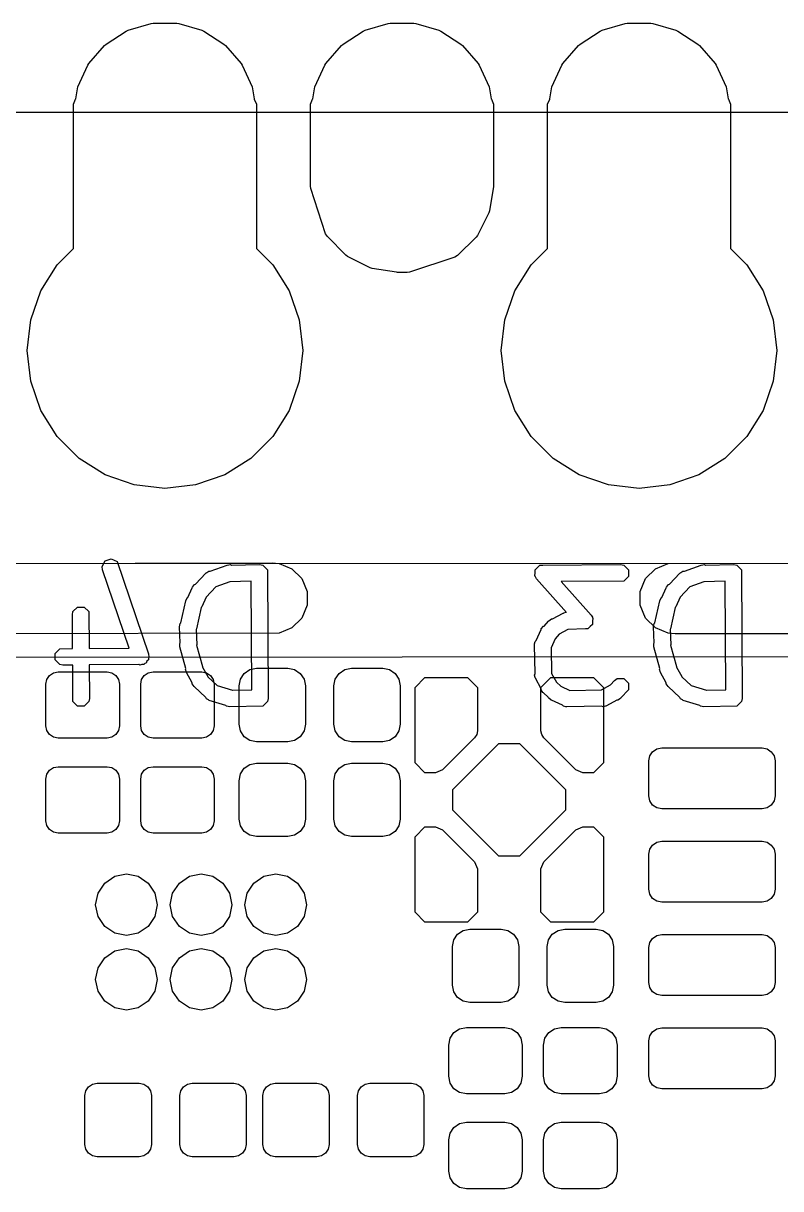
# Model space of a CAD drawing. Extents: x 138 to 258, y -115 to -93.
# Drawn here: x 145.2 to 149.26, y -101.88 to -95.64 of the extents above; entities that cross this region are included whole.
import ezdxf

# ---------------------------------------------------------------- set-up
doc = ezdxf.new("R2010")
doc.units = 0
doc.layers.add('BLACK', color=7, linetype='CONTINUOUS')

msp = doc.modelspace()

# ---------------------------------------------------------------- linework, layer by layer
at = {"layer": 'BLACK', "linetype": 'CONTINUOUS'}
for p, q in [((145.760209, -95.674109), (145.883104, -95.638023)), ((145.760209, -95.674109), (145.883104, -95.638023)), ((145.883104, -95.638023), (145.893838, -95.63648)), ((145.883104, -95.638023), (145.893838, -95.63648)), ((145.893838, -95.63648), (146.021922, -95.63648)), ((145.893838, -95.63648), (146.021922, -95.63648)), ((146.021922, -95.63648), (146.032656, -95.638023)), ((146.021922, -95.63648), (146.032656, -95.638023)), ((146.032656, -95.638023), (146.155551, -95.674109)), ((146.032656, -95.638023), (146.155551, -95.674109)), ((147.030209, -95.674109), (147.153104, -95.638023)), ((147.030209, -95.674109), (147.153104, -95.638023)), ((147.153104, -95.638023), (147.163838, -95.63648)), ((147.153104, -95.638023), (147.163838, -95.63648)), ((147.163838, -95.63648), (147.291922, -95.63648)), ((147.163838, -95.63648), (147.291922, -95.63648)), ((147.291922, -95.63648), (147.302656, -95.638023)), ((147.291922, -95.63648), (147.302656, -95.638023)), ((147.302656, -95.638023), (147.425551, -95.674109)), ((147.302656, -95.638023), (147.425551, -95.674109)), ((148.300209, -95.674109), (148.423104, -95.638023)), ((148.300209, -95.674109), (148.423104, -95.638023)), ((148.423104, -95.638023), (148.433838, -95.63648)), ((148.423104, -95.638023), (148.433838, -95.63648)), ((148.433838, -95.63648), (148.561922, -95.63648)), ((148.433838, -95.63648), (148.561922, -95.63648)), ((148.561922, -95.63648), (148.572656, -95.638023)), ((148.561922, -95.63648), (148.572656, -95.638023)), ((148.572656, -95.638023), (148.695551, -95.674109)), ((148.572656, -95.638023), (148.695551, -95.674109)), ((145.642595, -95.747861), (145.750345, -95.678614)), ((145.642595, -95.747861), (145.750345, -95.678614)), ((145.750345, -95.678614), (145.760209, -95.674109)), ((145.750345, -95.678614), (145.760209, -95.674109)), ((146.155551, -95.674109), (146.165415, -95.678614)), ((146.155551, -95.674109), (146.165415, -95.678614)), ((146.165415, -95.678614), (146.273165, -95.747861)), ((146.165415, -95.678614), (146.273165, -95.747861)), ((146.912595, -95.747861), (147.020345, -95.678614)), ((146.912595, -95.747861), (147.020345, -95.678614)), ((147.020345, -95.678614), (147.030209, -95.674109)), ((147.020345, -95.678614), (147.030209, -95.674109)), ((147.425551, -95.674109), (147.435415, -95.678614)), ((147.425551, -95.674109), (147.435415, -95.678614)), ((147.435415, -95.678614), (147.543165, -95.747861)), ((147.435415, -95.678614), (147.543165, -95.747861)), ((148.182595, -95.747861), (148.290345, -95.678614)), ((148.182595, -95.747861), (148.290345, -95.678614)), ((148.290345, -95.678614), (148.300209, -95.674109)), ((148.290345, -95.678614), (148.300209, -95.674109)), ((148.695551, -95.674109), (148.705415, -95.678614)), ((148.695551, -95.674109), (148.705415, -95.678614)), ((148.705415, -95.678614), (148.813165, -95.747861)), ((148.705415, -95.678614), (148.813165, -95.747861)), ((145.550522, -95.851762), (145.634399, -95.754963)), ((145.550522, -95.851762), (145.634399, -95.754963)), ((145.634399, -95.754963), (145.642595, -95.747861)), ((145.634399, -95.754963), (145.642595, -95.747861)), ((146.273165, -95.747861), (146.281361, -95.754963)), ((146.273165, -95.747861), (146.281361, -95.754963)), ((146.281361, -95.754963), (146.365238, -95.851762)), ((146.281361, -95.754963), (146.365238, -95.851762)), ((146.820522, -95.851762), (146.904399, -95.754963)), ((146.820522, -95.851762), (146.904399, -95.754963)), ((146.904399, -95.754963), (146.912595, -95.747861)), ((146.904399, -95.754963), (146.912595, -95.747861)), ((147.543165, -95.747861), (147.551361, -95.754963)), ((147.543165, -95.747861), (147.551361, -95.754963)), ((147.551361, -95.754963), (147.635238, -95.851762)), ((147.551361, -95.754963), (147.635238, -95.851762)), ((148.090522, -95.851762), (148.174399, -95.754963)), ((148.090522, -95.851762), (148.174399, -95.754963)), ((148.174399, -95.754963), (148.182595, -95.747861)), ((148.174399, -95.754963), (148.182595, -95.747861)), ((148.813165, -95.747861), (148.821361, -95.754963)), ((148.813165, -95.747861), (148.821361, -95.754963)), ((148.821361, -95.754963), (148.905238, -95.851762)), ((148.821361, -95.754963), (148.905238, -95.851762)), ((145.491451, -95.977393), (145.544659, -95.860885)), ((145.491451, -95.977393), (145.544659, -95.860885)), ((145.544659, -95.860885), (145.550522, -95.851762)), ((145.544659, -95.860885), (145.550522, -95.851762)), ((146.365238, -95.851762), (146.371101, -95.860885)), ((146.365238, -95.851762), (146.371101, -95.860885)), ((146.371101, -95.860885), (146.424309, -95.977393)), ((146.371101, -95.860885), (146.424309, -95.977393)), ((146.761451, -95.977393), (146.814659, -95.860885)), ((146.761451, -95.977393), (146.814659, -95.860885)), ((146.814659, -95.860885), (146.820522, -95.851762)), ((146.814659, -95.860885), (146.820522, -95.851762)), ((147.635238, -95.851762), (147.641101, -95.860885)), ((147.635238, -95.851762), (147.641101, -95.860885)), ((147.641101, -95.860885), (147.694309, -95.977393)), ((147.641101, -95.860885), (147.694309, -95.977393)), ((148.031451, -95.977393), (148.084659, -95.860885)), ((148.031451, -95.977393), (148.084659, -95.860885)), ((148.084659, -95.860885), (148.090522, -95.851762)), ((148.084659, -95.860885), (148.090522, -95.851762)), ((148.905238, -95.851762), (148.911101, -95.860885)), ((148.905238, -95.851762), (148.911101, -95.860885)), ((148.911101, -95.860885), (148.964309, -95.977393)), ((148.911101, -95.860885), (148.964309, -95.977393)), ((145.480656, -96.04163), (145.488396, -95.987798)), ((145.480656, -96.04163), (145.488396, -95.987798)), ((145.488396, -95.987798), (145.491451, -95.977393)), ((145.488396, -95.987798), (145.491451, -95.977393)), ((146.424309, -95.977393), (146.427364, -95.987798)), ((146.424309, -95.977393), (146.427364, -95.987798)), ((146.427364, -95.987798), (146.435103, -96.04163)), ((146.427364, -95.987798), (146.435103, -96.04163)), ((146.750656, -96.04163), (146.758396, -95.987798)), ((146.750656, -96.04163), (146.758396, -95.987798)), ((146.758396, -95.987798), (146.761451, -95.977393)), ((146.758396, -95.987798), (146.761451, -95.977393)), ((147.694309, -95.977393), (147.697364, -95.987798)), ((147.694309, -95.977393), (147.697364, -95.987798)), ((147.697364, -95.987798), (147.705103, -96.04163)), ((147.697364, -95.987798), (147.705103, -96.04163)), ((148.020656, -96.04163), (148.028396, -95.987798)), ((148.020656, -96.04163), (148.028396, -95.987798)), ((148.028396, -95.987798), (148.031451, -95.977393)), ((148.028396, -95.987798), (148.031451, -95.977393)), ((148.964309, -95.977393), (148.967364, -95.987798)), ((148.964309, -95.977393), (148.967364, -95.987798)), ((148.967364, -95.987798), (148.975103, -96.04163)), ((148.967364, -95.987798), (148.975103, -96.04163)), ((145.46798, -96.0692), (145.479139, -96.042259)), ((145.46798, -96.0692), (145.479139, -96.042259)), ((145.46798, -96.842632), (145.46798, -96.0692)), ((145.46798, -96.842632), (145.46798, -96.0692)), ((145.479139, -96.042259), (145.480656, -96.04163)), ((145.479139, -96.042259), (145.480656, -96.04163)), ((146.435103, -96.04163), (146.436621, -96.042259)), ((146.435103, -96.04163), (146.436621, -96.042259)), ((146.436621, -96.042259), (146.44778, -96.0692)), ((146.436621, -96.042259), (146.44778, -96.0692)), ((146.44778, -96.0692), (146.44778, -96.842632)), ((146.44778, -96.0692), (146.44778, -96.842632)), ((146.73798, -96.0692), (146.749139, -96.042259)), ((146.73798, -96.0692), (146.749139, -96.042259)), ((146.73798, -96.509046), (146.73798, -96.0692)), ((146.73798, -96.509046), (146.73798, -96.0692)), ((146.749139, -96.042259), (146.750656, -96.04163)), ((146.749139, -96.042259), (146.750656, -96.04163)), ((147.705103, -96.04163), (147.706621, -96.042259)), ((147.705103, -96.04163), (147.706621, -96.042259)), ((147.706621, -96.042259), (147.71778, -96.0692)), ((147.706621, -96.042259), (147.71778, -96.0692)), ((147.71778, -96.0692), (147.71778, -96.504998)), ((147.71778, -96.0692), (147.71778, -96.504998)), ((148.00798, -96.0692), (148.019139, -96.042259)), ((148.00798, -96.0692), (148.019139, -96.042259)), ((148.00798, -96.842632), (148.00798, -96.0692)), ((148.00798, -96.842632), (148.00798, -96.0692)), ((148.019139, -96.042259), (148.020656, -96.04163)), ((148.019139, -96.042259), (148.020656, -96.04163)), ((148.975103, -96.04163), (148.976621, -96.042259)), ((148.975103, -96.04163), (148.976621, -96.042259)), ((148.976621, -96.042259), (148.98778, -96.0692)), ((148.976621, -96.042259), (148.98778, -96.0692)), ((148.98778, -96.0692), (148.98778, -96.842632)), ((148.98778, -96.0692), (148.98778, -96.842632)), ((157.073503, -96.114773), (139.9286, -96.11487)), ((139.928696, -96.112426), (157.0736, -96.11233)), ((146.739845, -96.52082), (146.73798, -96.509046)), ((146.739845, -96.52082), (146.73798, -96.509046)), ((147.717311, -96.510958), (147.69678, -96.640589)), ((147.717311, -96.510958), (147.69678, -96.640589)), ((147.71778, -96.504998), (147.717311, -96.510958)), ((147.71778, -96.504998), (147.717311, -96.510958)), ((146.818865, -96.764017), (146.739845, -96.52082)), ((146.818865, -96.764017), (146.739845, -96.52082)), ((147.693096, -96.651926), (147.631672, -96.772475)), ((147.693096, -96.651926), (147.631672, -96.772475)), ((147.69678, -96.640589), (147.693096, -96.651926)), ((147.69678, -96.640589), (147.693096, -96.651926)), ((146.828159, -96.779184), (146.818865, -96.764017)), ((146.828159, -96.779184), (146.818865, -96.764017)), ((146.926761, -96.877786), (146.828159, -96.779184)), ((146.926761, -96.877786), (146.828159, -96.779184)), ((147.624666, -96.782119), (147.526064, -96.880721)), ((147.624666, -96.782119), (147.526064, -96.880721)), ((147.631672, -96.772475), (147.624666, -96.782119)), ((147.631672, -96.772475), (147.624666, -96.782119)), ((145.38081, -96.929802), (145.46798, -96.842632)), ((145.38081, -96.929802), (145.46798, -96.842632)), ((146.44778, -96.842632), (146.53495, -96.929802)), ((146.44778, -96.842632), (146.53495, -96.929802)), ((146.936405, -96.884792), (146.926761, -96.877786)), ((146.936405, -96.884792), (146.926761, -96.877786)), ((147.056954, -96.946216), (146.936405, -96.884792)), ((147.056954, -96.946216), (146.936405, -96.884792)), ((147.510897, -96.890015), (147.2677, -96.969035)), ((147.510897, -96.890015), (147.2677, -96.969035)), ((147.526064, -96.880721), (147.510897, -96.890015)), ((147.526064, -96.880721), (147.510897, -96.890015)), ((147.92081, -96.929802), (148.00798, -96.842632)), ((147.92081, -96.929802), (148.00798, -96.842632)), ((148.98778, -96.842632), (149.07495, -96.929802)), ((148.98778, -96.842632), (149.07495, -96.929802)), ((145.292875, -97.06975), (145.38081, -96.929802)), ((145.292875, -97.06975), (145.38081, -96.929802)), ((146.53495, -96.929802), (146.622885, -97.06975)), ((146.53495, -96.929802), (146.622885, -97.06975)), ((147.068291, -96.9499), (147.056954, -96.946216)), ((147.068291, -96.9499), (147.056954, -96.946216)), ((147.197922, -96.970431), (147.068291, -96.9499)), ((147.197922, -96.970431), (147.068291, -96.9499)), ((147.832875, -97.06975), (147.92081, -96.929802)), ((147.832875, -97.06975), (147.92081, -96.929802)), ((149.07495, -96.929802), (149.162885, -97.06975)), ((149.07495, -96.929802), (149.162885, -97.06975)), ((147.203882, -96.9709), (147.197922, -96.970431)), ((147.203882, -96.9709), (147.197922, -96.970431)), ((147.255926, -96.9709), (147.203882, -96.9709)), ((147.255926, -96.9709), (147.203882, -96.9709)), ((147.2677, -96.969035), (147.255926, -96.9709)), ((147.2677, -96.969035), (147.255926, -96.9709)), ((145.238286, -97.225757), (145.292875, -97.06975)), ((145.238286, -97.225757), (145.292875, -97.06975)), ((146.622885, -97.06975), (146.677474, -97.225757)), ((146.622885, -97.06975), (146.677474, -97.225757)), ((147.778286, -97.225757), (147.832875, -97.06975)), ((147.778286, -97.225757), (147.832875, -97.06975)), ((149.162885, -97.06975), (149.217474, -97.225757)), ((149.162885, -97.06975), (149.217474, -97.225757)), ((145.21978, -97.39), (145.238286, -97.225757)), ((145.21978, -97.39), (145.238286, -97.225757)), ((146.677474, -97.225757), (146.69598, -97.39)), ((146.677474, -97.225757), (146.69598, -97.39)), ((147.75978, -97.39), (147.778286, -97.225757)), ((147.75978, -97.39), (147.778286, -97.225757)), ((149.217474, -97.225757), (149.23598, -97.39)), ((149.217474, -97.225757), (149.23598, -97.39)), ((145.238286, -97.554243), (145.21978, -97.39)), ((145.238286, -97.554243), (145.21978, -97.39)), ((146.69598, -97.39), (146.677474, -97.554243)), ((146.69598, -97.39), (146.677474, -97.554243)), ((147.778286, -97.554243), (147.75978, -97.39)), ((147.778286, -97.554243), (147.75978, -97.39)), ((149.23598, -97.39), (149.217474, -97.554243)), ((149.23598, -97.39), (149.217474, -97.554243)), ((145.292875, -97.71025), (145.238286, -97.554243)), ((145.292875, -97.71025), (145.238286, -97.554243)), ((146.677474, -97.554243), (146.622885, -97.71025)), ((146.677474, -97.554243), (146.622885, -97.71025)), ((147.832875, -97.71025), (147.778286, -97.554243)), ((147.832875, -97.71025), (147.778286, -97.554243)), ((149.217474, -97.554243), (149.162885, -97.71025)), ((149.217474, -97.554243), (149.162885, -97.71025)), ((145.38081, -97.850198), (145.292875, -97.71025)), ((145.38081, -97.850198), (145.292875, -97.71025)), ((146.622885, -97.71025), (146.53495, -97.850198)), ((146.622885, -97.71025), (146.53495, -97.850198)), ((147.92081, -97.850198), (147.832875, -97.71025)), ((147.92081, -97.850198), (147.832875, -97.71025)), ((149.162885, -97.71025), (149.07495, -97.850198)), ((149.162885, -97.71025), (149.07495, -97.850198)), ((145.497682, -97.96707), (145.38081, -97.850198)), ((145.497682, -97.96707), (145.38081, -97.850198)), ((146.53495, -97.850198), (146.418078, -97.96707)), ((146.53495, -97.850198), (146.418078, -97.96707)), ((148.037682, -97.96707), (147.92081, -97.850198)), ((148.037682, -97.96707), (147.92081, -97.850198)), ((149.07495, -97.850198), (148.958078, -97.96707)), ((149.07495, -97.850198), (148.958078, -97.96707)), ((145.63763, -98.055005), (145.497682, -97.96707)), ((145.63763, -98.055005), (145.497682, -97.96707)), ((146.418078, -97.96707), (146.27813, -98.055005)), ((146.418078, -97.96707), (146.27813, -98.055005)), ((148.17763, -98.055005), (148.037682, -97.96707)), ((148.17763, -98.055005), (148.037682, -97.96707)), ((148.958078, -97.96707), (148.81813, -98.055005)), ((148.958078, -97.96707), (148.81813, -98.055005)), ((145.793637, -98.109594), (145.63763, -98.055005)), ((145.793637, -98.109594), (145.63763, -98.055005)), ((146.27813, -98.055005), (146.122123, -98.109594)), ((146.27813, -98.055005), (146.122123, -98.109594)), ((148.333637, -98.109594), (148.17763, -98.055005)), ((148.333637, -98.109594), (148.17763, -98.055005)), ((148.81813, -98.055005), (148.662123, -98.109594)), ((148.81813, -98.055005), (148.662123, -98.109594)), ((145.95788, -98.1281), (145.793637, -98.109594)), ((145.95788, -98.1281), (145.793637, -98.109594)), ((146.122123, -98.109594), (145.95788, -98.1281)), ((146.122123, -98.109594), (145.95788, -98.1281)), ((148.49788, -98.1281), (148.333637, -98.109594)), ((148.49788, -98.1281), (148.333637, -98.109594)), ((148.662123, -98.109594), (148.49788, -98.1281)), ((148.662123, -98.109594), (148.49788, -98.1281)), ((145.636944, -98.51555), (145.670141, -98.504485)), ((145.670141, -98.504485), (145.70144, -98.520134)), ((141.403047, -98.531481), (151.9936, -98.5266)), ((144.844435, -98.53026), (146.5326, -98.5266)), ((145.621295, -98.546849), (145.636944, -98.51555)), ((145.623526, -98.564548), (145.621295, -98.546849)), ((145.766395, -98.983824), (145.623526, -98.564548)), ((145.70144, -98.520134), (145.869931, -99.014603)), ((146.181849, -98.578653), (146.192237, -98.571712)), ((146.192237, -98.571712), (146.2008, -98.571712)), ((146.2008, -98.571712), (146.291071, -98.538647)), ((146.291071, -98.538647), (146.308769, -98.536416)), ((146.308769, -98.536416), (146.31446, -98.539261)), ((146.31446, -98.539261), (146.465185, -98.536301)), ((146.465185, -98.536301), (146.482681, -98.539781)), ((146.482681, -98.539781), (146.507425, -98.564525)), ((146.507425, -98.564525), (146.510905, -99.252581)), ((146.5326, -98.5266), (146.569765, -98.53026)), ((146.569765, -98.53026), (146.638436, -98.558705)), ((146.638436, -98.558705), (146.690995, -98.611264)), ((147.94114, -98.564525), (147.942289, -98.563375)), ((147.94114, -98.58062), (147.94114, -98.564525)), ((147.942289, -98.563375), (147.942398, -98.561753)), ((147.942398, -98.561753), (147.954509, -98.551155)), ((147.954509, -98.551155), (147.965884, -98.539781)), ((147.965884, -98.539781), (147.967524, -98.539767)), ((147.967524, -98.539767), (147.968732, -98.538711)), ((147.968732, -98.538711), (147.982745, -98.539645)), ((147.982745, -98.539645), (148.398488, -98.536301)), ((148.398488, -98.536301), (148.415984, -98.539781)), ((148.415984, -98.539781), (148.440728, -98.564525)), ((148.440728, -98.564525), (148.440728, -98.599517)), ((148.533205, -98.611264), (148.585764, -98.558705)), ((148.585764, -98.558705), (148.654435, -98.53026)), ((148.654435, -98.53026), (151.6126, -98.5266)), ((148.721849, -98.578653), (148.732237, -98.571712)), ((148.732237, -98.571712), (148.7408, -98.571712)), ((148.7408, -98.571712), (148.831071, -98.538647)), ((148.831071, -98.538647), (148.848769, -98.536416)), ((148.848769, -98.536416), (148.85446, -98.539261)), ((148.85446, -98.539261), (149.005185, -98.536301)), ((149.005185, -98.536301), (149.022681, -98.539781)), ((149.022681, -98.539781), (149.047425, -98.564525)), ((149.047425, -98.564525), (149.050905, -99.252581)), ((146.121285, -98.641485), (146.177405, -98.581623)), ((146.177405, -98.581623), (146.179308, -98.580351)), ((146.179308, -98.580351), (146.179778, -98.579412)), ((146.179778, -98.579412), (146.181849, -98.578653)), ((146.30516, -98.627667), (146.229557, -98.65536)), ((146.305528, -98.627741), (146.30516, -98.627667)), ((146.419684, -98.625498), (146.305528, -98.627741)), ((146.422629, -99.207696), (146.419684, -98.625498)), ((146.690995, -98.611264), (146.71944, -98.679935)), ((147.94007, -98.596669), (147.94114, -98.58062)), ((147.94114, -98.598527), (147.94007, -98.596669)), ((147.94114, -98.599517), (147.94114, -98.598527)), ((147.942483, -98.60086), (147.94114, -98.599517)), ((147.948972, -98.612128), (147.942483, -98.60086)), ((148.11, -98.792579), (147.948972, -98.612128)), ((148.415984, -98.624261), (148.080321, -98.626961)), ((148.080321, -98.626961), (148.241308, -98.807365)), ((148.440728, -98.599517), (148.415984, -98.624261)), ((148.50476, -98.679935), (148.533205, -98.611264)), ((148.661285, -98.641485), (148.717405, -98.581623)), ((148.717405, -98.581623), (148.719308, -98.580351)), ((148.719308, -98.580351), (148.719778, -98.579412)), ((148.719778, -98.579412), (148.721849, -98.578653)), ((148.84516, -98.627667), (148.769557, -98.65536)), ((148.845528, -98.627741), (148.84516, -98.627667)), ((148.959684, -98.625498), (148.845528, -98.627741)), ((148.962629, -99.207696), (148.959684, -98.625498)), ((146.079904, -98.71284), (146.103631, -98.660348)), ((146.103631, -98.660318), (146.103657, -98.660289)), ((146.103631, -98.660348), (146.103631, -98.660318)), ((146.103657, -98.660289), (146.104978, -98.657368)), ((146.104978, -98.657368), (146.115915, -98.643276)), ((146.115915, -98.643276), (146.121285, -98.641485)), ((146.229557, -98.65536), (146.178447, -98.70988)), ((146.71944, -98.679935), (146.71944, -98.754265)), ((148.50476, -98.754265), (148.50476, -98.679935)), ((148.619904, -98.71284), (148.643631, -98.660348)), ((148.643631, -98.660318), (148.643657, -98.660289)), ((148.643631, -98.660348), (148.643631, -98.660318)), ((148.643657, -98.660289), (148.644978, -98.657368)), ((148.644978, -98.657368), (148.655915, -98.643276)), ((148.655915, -98.643276), (148.661285, -98.641485)), ((148.769557, -98.65536), (148.718447, -98.70988)), ((146.042965, -98.84871), (146.069585, -98.730589)), ((146.069585, -98.730589), (146.077205, -98.71446)), ((146.077205, -98.71446), (146.079904, -98.71284)), ((146.154833, -98.762124), (146.152303, -98.765383)), ((146.178447, -98.70988), (146.154833, -98.762124)), ((146.71944, -98.754265), (146.690995, -98.822936)), ((148.533205, -98.822936), (148.50476, -98.754265)), ((148.582965, -98.84871), (148.609585, -98.730589)), ((148.609585, -98.730589), (148.617205, -98.71446)), ((148.617205, -98.71446), (148.619904, -98.71284)), ((148.694833, -98.762124), (148.692303, -98.765383)), ((148.718447, -98.70988), (148.694833, -98.762124)), ((145.461523, -98.805541), (145.465003, -98.788045)), ((145.462876, -98.986266), (145.461523, -98.805541)), ((145.465003, -98.788045), (145.489747, -98.763301)), ((145.489747, -98.763301), (145.524739, -98.763301)), ((145.524739, -98.763301), (145.549483, -98.788045)), ((145.549483, -98.788045), (145.550962, -98.985557)), ((146.152303, -98.765383), (146.126363, -98.880493)), ((146.690995, -98.822936), (146.638436, -98.875495)), ((148.03504, -98.827164), (148.090658, -98.796579)), ((148.090658, -98.796579), (148.092866, -98.795974)), ((148.092866, -98.795974), (148.093609, -98.795232)), ((148.093609, -98.795232), (148.095824, -98.795163)), ((148.095824, -98.795163), (148.107863, -98.791867)), ((148.107863, -98.791867), (148.11, -98.792579)), ((148.241308, -98.807365), (148.247797, -98.818633)), ((148.247797, -98.818633), (148.24914, -98.819976)), ((148.24914, -98.819976), (148.24914, -98.820964)), ((148.24914, -98.820964), (148.25021, -98.822823)), ((148.25021, -98.822823), (148.24914, -98.838871)), ((148.585764, -98.875495), (148.533205, -98.822936)), ((148.692303, -98.765383), (148.666363, -98.880493)), ((146.036288, -98.869404), (146.039768, -98.851908)), ((146.038914, -98.95492), (146.036288, -98.869404)), ((146.039768, -98.851908), (146.042965, -98.84871)), ((146.126363, -98.880493), (146.125201, -98.882951)), ((146.125201, -98.882951), (146.127728, -98.965198)), ((146.638436, -98.875495), (146.569765, -98.90394)), ((147.946757, -98.942084), (147.973071, -98.883865)), ((147.973071, -98.883865), (147.973072, -98.883838)), ((147.973072, -98.883838), (147.973097, -98.883809)), ((147.973097, -98.883809), (147.974418, -98.880888)), ((147.974418, -98.880888), (147.985355, -98.866796)), ((147.985355, -98.866796), (147.989581, -98.865387)), ((147.989581, -98.865387), (148.01265, -98.839605)), ((148.01265, -98.839605), (148.012703, -98.839448)), ((148.012703, -98.839448), (148.012877, -98.839352)), ((148.012877, -98.839352), (148.014915, -98.837075)), ((148.014915, -98.837075), (148.029747, -98.827164)), ((148.029747, -98.827164), (148.03504, -98.827164)), ((148.117325, -98.883), (148.069378, -98.909368)), ((148.211459, -98.880109), (148.117325, -98.883)), ((148.221548, -98.880782), (148.211459, -98.880109)), ((148.222711, -98.879763), (148.221548, -98.880782)), ((148.224396, -98.879712), (148.222711, -98.879763)), ((148.235775, -98.868332), (148.224396, -98.879712)), ((148.247882, -98.857739), (148.235775, -98.868332)), ((148.24799, -98.856117), (148.247882, -98.857739)), ((148.24914, -98.854968), (148.24799, -98.856117)), ((148.24914, -98.838871), (148.24914, -98.854968)), ((148.576288, -98.869404), (148.579768, -98.851908)), ((148.578914, -98.95492), (148.576288, -98.869404)), ((148.579768, -98.851908), (148.582965, -98.84871)), ((148.654435, -98.90394), (148.585764, -98.875495)), ((148.666363, -98.880493), (148.665201, -98.882951)), ((148.665201, -98.882951), (148.667728, -98.965198)), ((146.569765, -98.90394), (144.8816, -98.9076)), ((147.93872, -98.959864), (147.94114, -98.947702)), ((147.94114, -98.947702), (147.946757, -98.942084)), ((148.047899, -98.933372), (148.026278, -98.981207)), ((148.069378, -98.909368), (148.047899, -98.933372)), ((148.6916, -98.9076), (148.654435, -98.90394)), ((151.649765, -98.90394), (148.6916, -98.9076)), ((145.369208, -99.011565), (145.393952, -98.986821)), ((145.369208, -99.046557), (145.369208, -99.011565)), ((145.393952, -98.986821), (145.462876, -98.986266)), ((145.550962, -98.985557), (145.766395, -98.983824)), ((146.036786, -98.958469), (146.038914, -98.95492)), ((146.037653, -98.976287), (146.036786, -98.958469)), ((146.069583, -99.09242), (146.037653, -98.976287)), ((146.127728, -98.965198), (146.127097, -98.968366)), ((146.127097, -98.968366), (146.158295, -99.081835)), ((147.93766, -98.965198), (147.938106, -98.962952)), ((147.940688, -99.119356), (147.93766, -98.965198)), ((147.937775, -98.961957), (147.93872, -98.959864)), ((147.938106, -98.962952), (147.937775, -98.961957)), ((148.026278, -98.981207), (148.02898, -99.118765)), ((148.576786, -98.958469), (148.578914, -98.95492)), ((148.577653, -98.976287), (148.576786, -98.958469)), ((148.609583, -99.09242), (148.577653, -98.976287)), ((148.667728, -98.965198), (148.667097, -98.968366)), ((148.667097, -98.968366), (148.698295, -99.081835)), ((151.739697, -99.029858), (141.701837, -99.034485)), ((145.393952, -99.071301), (145.369208, -99.046557)), ((145.411448, -99.074781), (145.393952, -99.071301)), ((145.463536, -99.074361), (145.411448, -99.074781)), ((145.465003, -99.270077), (145.463536, -99.074361)), ((145.81702, -99.071518), (145.551622, -99.073653)), ((145.551622, -99.073653), (145.552963, -99.252581)), ((145.823316, -99.074666), (145.81702, -99.071518)), ((145.833148, -99.071388), (145.823316, -99.074666)), ((145.844053, -99.071301), (145.833148, -99.071388)), ((145.849373, -99.06598), (145.844053, -99.071301)), ((145.856513, -99.063601), (145.849373, -99.06598)), ((145.861272, -99.054081), (145.856513, -99.063601)), ((145.868797, -99.046557), (145.861272, -99.054081)), ((145.872162, -99.032302), (145.868797, -99.039032)), ((145.868797, -99.039032), (145.868797, -99.046557)), ((145.869931, -99.014603), (145.872162, -99.032302)), ((145.324777, -99.151568), (145.339093, -99.130143)), ((145.339093, -99.130143), (145.360518, -99.115827)), ((145.360518, -99.115827), (145.38579, -99.1108)), ((145.38579, -99.1108), (145.64741, -99.1108)), ((145.64741, -99.1108), (145.672682, -99.115827)), ((145.672682, -99.115827), (145.694107, -99.130143)), ((145.694107, -99.130143), (145.708423, -99.151568)), ((145.832777, -99.151568), (145.847093, -99.130143)), ((145.847093, -99.130143), (145.868518, -99.115827)), ((145.868518, -99.115827), (145.89379, -99.1108)), ((145.89379, -99.1108), (146.15541, -99.1108)), ((146.068335, -99.096165), (146.069583, -99.09242)), ((146.073047, -99.11337), (146.068335, -99.096165)), ((146.103631, -99.168987), (146.073047, -99.11337)), ((146.15541, -99.1108), (146.180682, -99.115827)), ((146.158295, -99.081835), (146.15844, -99.084835)), ((146.15844, -99.084835), (146.186764, -99.136341)), ((146.180682, -99.115827), (146.202107, -99.130143)), ((146.186764, -99.136341), (146.186815, -99.136528)), ((146.186815, -99.136528), (146.238026, -99.184536)), ((146.202107, -99.130143), (146.216423, -99.151568)), ((146.361954, -99.149765), (146.382326, -99.119276)), ((146.382326, -99.119276), (146.412815, -99.098904)), ((146.412815, -99.098904), (146.44878, -99.09175)), ((146.44878, -99.09175), (146.61642, -99.09175)), ((146.61642, -99.09175), (146.652385, -99.098904)), ((146.652385, -99.098904), (146.682874, -99.119276)), ((146.682874, -99.119276), (146.703246, -99.149765)), ((146.869954, -99.149765), (146.890326, -99.119276)), ((146.890326, -99.119276), (146.920815, -99.098904)), ((146.920815, -99.098904), (146.95678, -99.09175)), ((146.95678, -99.09175), (147.12442, -99.09175)), ((147.12442, -99.09175), (147.160385, -99.098904)), ((147.160385, -99.098904), (147.190874, -99.119276)), ((147.190874, -99.119276), (147.211246, -99.149765)), ((147.937775, -99.128096), (147.940688, -99.119356)), ((147.941098, -99.14023), (147.937775, -99.128096)), ((148.02898, -99.118765), (148.055273, -99.166579)), ((148.608335, -99.096165), (148.609583, -99.09242)), ((148.613047, -99.11337), (148.608335, -99.096165)), ((148.643631, -99.168987), (148.613047, -99.11337)), ((148.698295, -99.081835), (148.69844, -99.084835)), ((148.69844, -99.084835), (148.726764, -99.136341)), ((148.726764, -99.136341), (148.726815, -99.136528)), ((148.726815, -99.136528), (148.778026, -99.184536)), ((145.31975, -99.17684), (145.324777, -99.151568)), ((145.31975, -99.40036), (145.31975, -99.17684)), ((145.708423, -99.151568), (145.71345, -99.17684)), ((145.71345, -99.17684), (145.71345, -99.40036)), ((145.82775, -99.17684), (145.832777, -99.151568)), ((145.82775, -99.40036), (145.82775, -99.17684)), ((146.103631, -99.174284), (146.103631, -99.168987)), ((146.113542, -99.189116), (146.103631, -99.174284)), ((146.176032, -99.247698), (146.113542, -99.189116)), ((146.216423, -99.151568), (146.22145, -99.17684)), ((146.22145, -99.17684), (146.22145, -99.40036)), ((146.238026, -99.184536), (146.319986, -99.209207)), ((146.3548, -99.18573), (146.361954, -99.149765)), ((146.3548, -99.39147), (146.3548, -99.18573)), ((146.703246, -99.149765), (146.7104, -99.18573)), ((146.7104, -99.18573), (146.7104, -99.39147)), ((146.8628, -99.18573), (146.869954, -99.149765)), ((146.8628, -99.39147), (146.8628, -99.18573)), ((147.211246, -99.149765), (147.2184, -99.18573)), ((147.2184, -99.18573), (147.2184, -99.39147)), ((147.2976, -99.194529), (147.350529, -99.1416)), ((147.2976, -99.598671), (147.2976, -99.194529)), ((147.350529, -99.1416), (147.579671, -99.1416)), ((147.579671, -99.1416), (147.6326, -99.194529)), ((147.6326, -99.194529), (147.6326, -99.426383)), ((147.94114, -99.142351), (147.941098, -99.14023)), ((147.941882, -99.143093), (147.94114, -99.142351)), ((147.942487, -99.145301), (147.941882, -99.143093)), ((147.973071, -99.200918), (147.942487, -99.145301)), ((147.9726, -99.194529), (148.025529, -99.1416)), ((147.9726, -99.426383), (147.9726, -99.194529)), ((148.025529, -99.1416), (148.254671, -99.1416)), ((148.055273, -99.166579), (148.079282, -99.188062)), ((148.079282, -99.188062), (148.12733, -99.209779)), ((148.254671, -99.1416), (148.3076, -99.194529)), ((148.296638, -99.206961), (148.344418, -99.180687)), ((148.3076, -99.194529), (148.3076, -99.598671)), ((148.344418, -99.180687), (148.366159, -99.15639)), ((148.366159, -99.15639), (148.380991, -99.146479)), ((148.380991, -99.146479), (148.415984, -99.146478)), ((148.415984, -99.146478), (148.440727, -99.171221)), ((148.440727, -99.171221), (148.440728, -99.206214)), ((148.643631, -99.174284), (148.643631, -99.168987)), ((148.653542, -99.189116), (148.643631, -99.174284)), ((148.716032, -99.247698), (148.653542, -99.189116)), ((148.778026, -99.184536), (148.859986, -99.209207)), ((145.552963, -99.252581), (145.549483, -99.270077)), ((146.179778, -99.25519), (146.176032, -99.247698)), ((146.190608, -99.261363), (146.179778, -99.25519)), ((146.192237, -99.26289), (146.190608, -99.261363)), ((146.319986, -99.209207), (146.320844, -99.209696)), ((146.320844, -99.209696), (146.422629, -99.207696)), ((146.510905, -99.252581), (146.507425, -99.270077)), ((147.973071, -99.206215), (147.973071, -99.200918)), ((147.982982, -99.221047), (147.973071, -99.206215)), ((147.985261, -99.223086), (147.982982, -99.221047)), ((147.985355, -99.223257), (147.985261, -99.223086)), ((147.985509, -99.223308), (147.985355, -99.223257)), ((148.011295, -99.24638), (147.985509, -99.223308)), ((148.012704, -99.250606), (148.011295, -99.24638)), ((148.026796, -99.261543), (148.012704, -99.250606)), ((148.029717, -99.262863), (148.026796, -99.261543)), ((148.12733, -99.209779), (148.296638, -99.206961)), ((148.398886, -99.252978), (148.384054, -99.262889)), ((148.400923, -99.2507), (148.398886, -99.252978)), ((148.401096, -99.250606), (148.400923, -99.2507)), ((148.401148, -99.250449), (148.401096, -99.250606)), ((148.440728, -99.206214), (148.401148, -99.250449)), ((148.719778, -99.25519), (148.716032, -99.247698)), ((148.730608, -99.261363), (148.719778, -99.25519)), ((148.732237, -99.26289), (148.730608, -99.261363)), ((148.859986, -99.209207), (148.860844, -99.209696)), ((148.860844, -99.209696), (148.962629, -99.207696)), ((149.050905, -99.252581), (149.047425, -99.270077)), ((145.489747, -99.294821), (145.465003, -99.270077)), ((145.524739, -99.294821), (145.489747, -99.294821)), ((145.549483, -99.270077), (145.524739, -99.294821)), ((146.193287, -99.26289), (146.192237, -99.26289)), ((146.195276, -99.264024), (146.193287, -99.26289)), ((146.283916, -99.290705), (146.195276, -99.264024)), ((146.288032, -99.294821), (146.283916, -99.290705)), ((146.305528, -99.298301), (146.288032, -99.294821)), ((146.482681, -99.294821), (146.305528, -99.298301)), ((146.507425, -99.270077), (146.482681, -99.294821)), ((148.029747, -99.26289), (148.029717, -99.262863)), ((148.029776, -99.26289), (148.029747, -99.26289)), ((148.087991, -99.289203), (148.029776, -99.26289)), ((148.093609, -99.294821), (148.087991, -99.289203)), ((148.105771, -99.29724), (148.093609, -99.294821)), ((148.107864, -99.298186), (148.105771, -99.29724)), ((148.108859, -99.297854), (148.107864, -99.298186)), ((148.111105, -99.298301), (148.108859, -99.297854)), ((148.296998, -99.295207), (148.111105, -99.298301)), ((148.305935, -99.298186), (148.296998, -99.295207)), ((148.318094, -99.294855), (148.305935, -99.298186)), ((148.32019, -99.294821), (148.318094, -99.294855)), ((148.320932, -99.294078), (148.32019, -99.294821)), ((148.32314, -99.293474), (148.320932, -99.294078)), ((148.378758, -99.262889), (148.32314, -99.293474)), ((148.384054, -99.262889), (148.378758, -99.262889)), ((148.733287, -99.26289), (148.732237, -99.26289)), ((148.735276, -99.264024), (148.733287, -99.26289)), ((148.823916, -99.290705), (148.735276, -99.264024)), ((148.828032, -99.294821), (148.823916, -99.290705)), ((148.845528, -99.298301), (148.828032, -99.294821)), ((149.022681, -99.294821), (148.845528, -99.298301)), ((149.047425, -99.270077), (149.022681, -99.294821)), ((145.324777, -99.425632), (145.31975, -99.40036)), ((145.339093, -99.447057), (145.324777, -99.425632)), ((145.360518, -99.461373), (145.339093, -99.447057)), ((145.694107, -99.447057), (145.672682, -99.461373)), ((145.708423, -99.425632), (145.694107, -99.447057)), ((145.71345, -99.40036), (145.708423, -99.425632)), ((145.832777, -99.425632), (145.82775, -99.40036)), ((145.847093, -99.447057), (145.832777, -99.425632)), ((145.868518, -99.461373), (145.847093, -99.447057)), ((146.202107, -99.447057), (146.180682, -99.461373)), ((146.216423, -99.425632), (146.202107, -99.447057)), ((146.22145, -99.40036), (146.216423, -99.425632)), ((146.361954, -99.427435), (146.3548, -99.39147)), ((146.382326, -99.457924), (146.361954, -99.427435)), ((146.703246, -99.427435), (146.682874, -99.457924)), ((146.7104, -99.39147), (146.703246, -99.427435)), ((146.869954, -99.427435), (146.8628, -99.39147)), ((146.890326, -99.457924), (146.869954, -99.427435)), ((147.211246, -99.427435), (147.190874, -99.457924)), ((147.2184, -99.39147), (147.211246, -99.427435)), ((147.628504, -99.446975), (147.616841, -99.464431)), ((147.6326, -99.426383), (147.628504, -99.446975)), ((147.976696, -99.446975), (147.9726, -99.426383)), ((147.988359, -99.464431), (147.976696, -99.446975)), ((145.38579, -99.4664), (145.360518, -99.461373)), ((145.64741, -99.4664), (145.38579, -99.4664)), ((145.672682, -99.461373), (145.64741, -99.4664)), ((145.89379, -99.4664), (145.868518, -99.461373)), ((146.15541, -99.4664), (145.89379, -99.4664)), ((146.180682, -99.461373), (146.15541, -99.4664)), ((146.412815, -99.478296), (146.382326, -99.457924)), ((146.44878, -99.48545), (146.412815, -99.478296)), ((146.61642, -99.48545), (146.44878, -99.48545)), ((146.652385, -99.478296), (146.61642, -99.48545)), ((146.682874, -99.457924), (146.652385, -99.478296)), ((146.920815, -99.478296), (146.890326, -99.457924)), ((146.95678, -99.48545), (146.920815, -99.478296)), ((147.12442, -99.48545), (146.95678, -99.48545)), ((147.160385, -99.478296), (147.12442, -99.48545)), ((147.190874, -99.457924), (147.160385, -99.478296)), ((147.616841, -99.464431), (147.445076, -99.636196)), ((147.500635, -99.741495), (147.747495, -99.494635)), ((147.747495, -99.494635), (147.857705, -99.494635)), ((147.857705, -99.494635), (148.104565, -99.741495)), ((148.160124, -99.636196), (147.988359, -99.464431)), ((148.5505, -99.58785), (148.555779, -99.561311)), ((148.555779, -99.561311), (148.570812, -99.538812)), ((148.570812, -99.538812), (148.593311, -99.523779)), ((148.593311, -99.523779), (148.61985, -99.5185)), ((148.61985, -99.5185), (149.15735, -99.5185)), ((149.15735, -99.5185), (149.183889, -99.523779)), ((149.183889, -99.523779), (149.206388, -99.538812)), ((149.206388, -99.538812), (149.221421, -99.561311)), ((149.221421, -99.561311), (149.2267, -99.58785)), ((145.339093, -99.638143), (145.360518, -99.623827)), ((145.360518, -99.623827), (145.38579, -99.6188)), ((145.38579, -99.6188), (145.64741, -99.6188)), ((145.64741, -99.6188), (145.672682, -99.623827)), ((145.672682, -99.623827), (145.694107, -99.638143)), ((145.847093, -99.638143), (145.868518, -99.623827)), ((145.868518, -99.623827), (145.89379, -99.6188)), ((145.89379, -99.6188), (146.15541, -99.6188)), ((146.15541, -99.6188), (146.180682, -99.623827)), ((146.180682, -99.623827), (146.202107, -99.638143)), ((146.361954, -99.657765), (146.382326, -99.627276)), ((146.382326, -99.627276), (146.412815, -99.606904)), ((146.412815, -99.606904), (146.44878, -99.59975)), ((146.44878, -99.59975), (146.61642, -99.59975)), ((146.61642, -99.59975), (146.652385, -99.606904)), ((146.652385, -99.606904), (146.682874, -99.627276)), ((146.682874, -99.627276), (146.703246, -99.657765)), ((146.869954, -99.657765), (146.890326, -99.627276)), ((146.890326, -99.627276), (146.920815, -99.606904)), ((146.920815, -99.606904), (146.95678, -99.59975)), ((146.95678, -99.59975), (147.12442, -99.59975)), ((147.12442, -99.59975), (147.160385, -99.606904)), ((147.160385, -99.606904), (147.190874, -99.627276)), ((147.190874, -99.627276), (147.211246, -99.657765)), ((147.350529, -99.6516), (147.2976, -99.598671)), ((147.445076, -99.636196), (147.407886, -99.6516)), ((148.197314, -99.6516), (148.160124, -99.636196)), ((148.3076, -99.598671), (148.254671, -99.6516)), ((148.5505, -99.77535), (148.5505, -99.58785)), ((149.2267, -99.58785), (149.2267, -99.77535)), ((145.31975, -99.68484), (145.324777, -99.659568)), ((145.31975, -99.90836), (145.31975, -99.68484)), ((145.324777, -99.659568), (145.339093, -99.638143)), ((145.694107, -99.638143), (145.708423, -99.659568)), ((145.708423, -99.659568), (145.71345, -99.68484)), ((145.71345, -99.68484), (145.71345, -99.90836)), ((145.82775, -99.68484), (145.832777, -99.659568)), ((145.82775, -99.90836), (145.82775, -99.68484)), ((145.832777, -99.659568), (145.847093, -99.638143)), ((146.202107, -99.638143), (146.216423, -99.659568)), ((146.216423, -99.659568), (146.22145, -99.68484)), ((146.22145, -99.68484), (146.22145, -99.90836)), ((146.3548, -99.69373), (146.361954, -99.657765)), ((146.3548, -99.89947), (146.3548, -99.69373)), ((146.703246, -99.657765), (146.7104, -99.69373)), ((146.7104, -99.69373), (146.7104, -99.89947)), ((146.8628, -99.69373), (146.869954, -99.657765)), ((146.8628, -99.89947), (146.8628, -99.69373)), ((147.211246, -99.657765), (147.2184, -99.69373)), ((147.2184, -99.69373), (147.2184, -99.89947)), ((147.407886, -99.6516), (147.350529, -99.6516)), ((148.254671, -99.6516), (148.197314, -99.6516)), ((147.500635, -99.851705), (147.500635, -99.741495)), ((148.104565, -99.741495), (148.104565, -99.851705)), ((148.555779, -99.801889), (148.5505, -99.77535)), ((148.570812, -99.824388), (148.555779, -99.801889)), ((149.221421, -99.801889), (149.206388, -99.824388)), ((149.2267, -99.77535), (149.221421, -99.801889)), ((147.747495, -100.098565), (147.500635, -99.851705)), ((148.104565, -99.851705), (147.857705, -100.098565)), ((148.593311, -99.839421), (148.570812, -99.824388)), ((148.61985, -99.8447), (148.593311, -99.839421)), ((149.15735, -99.8447), (148.61985, -99.8447)), ((149.183889, -99.839421), (149.15735, -99.8447)), ((149.206388, -99.824388), (149.183889, -99.839421)), ((145.324777, -99.933632), (145.31975, -99.90836)), ((145.339093, -99.955057), (145.324777, -99.933632)), ((145.708423, -99.933632), (145.694107, -99.955057)), ((145.71345, -99.90836), (145.708423, -99.933632)), ((145.832777, -99.933632), (145.82775, -99.90836)), ((145.847093, -99.955057), (145.832777, -99.933632)), ((146.216423, -99.933632), (146.202107, -99.955057)), ((146.22145, -99.90836), (146.216423, -99.933632)), ((146.361954, -99.935435), (146.3548, -99.89947)), ((146.382326, -99.965924), (146.361954, -99.935435)), ((146.703246, -99.935435), (146.682874, -99.965924)), ((146.7104, -99.89947), (146.703246, -99.935435)), ((146.869954, -99.935435), (146.8628, -99.89947)), ((146.890326, -99.965924), (146.869954, -99.935435)), ((147.211246, -99.935435), (147.190874, -99.965924)), ((147.2184, -99.89947), (147.211246, -99.935435)), ((147.2976, -99.994529), (147.350529, -99.9416)), ((147.350529, -99.9416), (147.407886, -99.9416)), ((147.407886, -99.9416), (147.445076, -99.957004)), ((148.160124, -99.957004), (148.197314, -99.9416)), ((148.197314, -99.9416), (148.254671, -99.9416)), ((148.254671, -99.9416), (148.3076, -99.994529)), ((145.360518, -99.969373), (145.339093, -99.955057)), ((145.38579, -99.9744), (145.360518, -99.969373)), ((145.64741, -99.9744), (145.38579, -99.9744)), ((145.672682, -99.969373), (145.64741, -99.9744)), ((145.694107, -99.955057), (145.672682, -99.969373)), ((145.868518, -99.969373), (145.847093, -99.955057)), ((145.89379, -99.9744), (145.868518, -99.969373)), ((146.15541, -99.9744), (145.89379, -99.9744)), ((146.180682, -99.969373), (146.15541, -99.9744)), ((146.202107, -99.955057), (146.180682, -99.969373)), ((146.412815, -99.986296), (146.382326, -99.965924)), ((146.44878, -99.99345), (146.412815, -99.986296)), ((146.61642, -99.99345), (146.44878, -99.99345)), ((146.652385, -99.986296), (146.61642, -99.99345)), ((146.682874, -99.965924), (146.652385, -99.986296)), ((146.920815, -99.986296), (146.890326, -99.965924)), ((146.95678, -99.99345), (146.920815, -99.986296)), ((147.12442, -99.99345), (146.95678, -99.99345)), ((147.160385, -99.986296), (147.12442, -99.99345)), ((147.190874, -99.965924), (147.160385, -99.986296)), ((147.2976, -100.398671), (147.2976, -99.994529)), ((147.445076, -99.957004), (147.617196, -100.129124)), ((147.988004, -100.129124), (148.160124, -99.957004)), ((148.3076, -99.994529), (148.3076, -100.398671)), ((148.5505, -100.08785), (148.555779, -100.061311)), ((148.555779, -100.061311), (148.570812, -100.038812)), ((148.570812, -100.038812), (148.593311, -100.023779)), ((148.593311, -100.023779), (148.61985, -100.0185)), ((148.61985, -100.0185), (149.15735, -100.0185)), ((149.15735, -100.0185), (149.183889, -100.023779)), ((149.183889, -100.023779), (149.206388, -100.038812)), ((149.206388, -100.038812), (149.221421, -100.061311)), ((149.221421, -100.061311), (149.2267, -100.08785)), ((147.617196, -100.129124), (147.6326, -100.166314)), ((147.857705, -100.098565), (147.747495, -100.098565)), ((147.9726, -100.166314), (147.988004, -100.129124)), ((148.5505, -100.27535), (148.5505, -100.08785)), ((149.2267, -100.08785), (149.2267, -100.27535)), ((145.688419, -100.206067), (145.7516, -100.1935)), ((145.7516, -100.1935), (145.814781, -100.206067)), ((146.088419, -100.206067), (146.1516, -100.1935)), ((146.1516, -100.1935), (146.214781, -100.206067)), ((146.488419, -100.206067), (146.5516, -100.1935)), ((146.5516, -100.1935), (146.614781, -100.206067)), ((147.6326, -100.166314), (147.6326, -100.398671)), ((147.9726, -100.398671), (147.9726, -100.166314)), ((145.599067, -100.295419), (145.634857, -100.241857)), ((145.634857, -100.241857), (145.688419, -100.206067)), ((145.814781, -100.206067), (145.868343, -100.241857)), ((145.868343, -100.241857), (145.904133, -100.295419)), ((145.999067, -100.295419), (146.034857, -100.241857)), ((146.034857, -100.241857), (146.088419, -100.206067)), ((146.214781, -100.206067), (146.268343, -100.241857)), ((146.268343, -100.241857), (146.304133, -100.295419)), ((146.399067, -100.295419), (146.434857, -100.241857)), ((146.434857, -100.241857), (146.488419, -100.206067)), ((146.614781, -100.206067), (146.668343, -100.241857)), ((146.668343, -100.241857), (146.704133, -100.295419)), ((145.5865, -100.3586), (145.599067, -100.295419)), ((145.904133, -100.295419), (145.9167, -100.3586)), ((145.9865, -100.3586), (145.999067, -100.295419)), ((146.304133, -100.295419), (146.3167, -100.3586)), ((146.3865, -100.3586), (146.399067, -100.295419)), ((146.704133, -100.295419), (146.7167, -100.3586)), ((148.555779, -100.301889), (148.5505, -100.27535)), ((148.570812, -100.324388), (148.555779, -100.301889)), ((149.221421, -100.301889), (149.206388, -100.324388)), ((149.2267, -100.27535), (149.221421, -100.301889)), ((145.599067, -100.421781), (145.5865, -100.3586)), ((145.9167, -100.3586), (145.904133, -100.421781)), ((145.999067, -100.421781), (145.9865, -100.3586)), ((146.3167, -100.3586), (146.304133, -100.421781)), ((146.399067, -100.421781), (146.3865, -100.3586)), ((146.7167, -100.3586), (146.704133, -100.421781)), ((148.593311, -100.339421), (148.570812, -100.324388)), ((148.61985, -100.3447), (148.593311, -100.339421)), ((149.15735, -100.3447), (148.61985, -100.3447)), ((149.183889, -100.339421), (149.15735, -100.3447)), ((149.206388, -100.324388), (149.183889, -100.339421)), ((145.634857, -100.475343), (145.599067, -100.421781)), ((145.904133, -100.421781), (145.868343, -100.475343)), ((146.034857, -100.475343), (145.999067, -100.421781)), ((146.304133, -100.421781), (146.268343, -100.475343)), ((146.434857, -100.475343), (146.399067, -100.421781)), ((146.704133, -100.421781), (146.668343, -100.475343)), ((147.350529, -100.4516), (147.2976, -100.398671)), ((147.6326, -100.398671), (147.579671, -100.4516)), ((148.025529, -100.4516), (147.9726, -100.398671)), ((148.3076, -100.398671), (148.254671, -100.4516)), ((145.688419, -100.511133), (145.634857, -100.475343)), ((145.868343, -100.475343), (145.814781, -100.511133)), ((146.088419, -100.511133), (146.034857, -100.475343)), ((146.268343, -100.475343), (146.214781, -100.511133)), ((146.488419, -100.511133), (146.434857, -100.475343)), ((146.668343, -100.475343), (146.614781, -100.511133)), ((147.579671, -100.4516), (147.350529, -100.4516)), ((147.525326, -100.516276), (147.555815, -100.495904)), ((147.555815, -100.495904), (147.59178, -100.48875)), ((147.59178, -100.48875), (147.75942, -100.48875)), ((147.75942, -100.48875), (147.795385, -100.495904)), ((147.795385, -100.495904), (147.825874, -100.516276)), ((148.254671, -100.4516), (148.025529, -100.4516)), ((148.033326, -100.516276), (148.063815, -100.495904)), ((148.063815, -100.495904), (148.09978, -100.48875)), ((148.09978, -100.48875), (148.26742, -100.48875)), ((148.26742, -100.48875), (148.303385, -100.495904)), ((148.303385, -100.495904), (148.333874, -100.516276)), ((145.7516, -100.5237), (145.688419, -100.511133)), ((145.814781, -100.511133), (145.7516, -100.5237)), ((146.1516, -100.5237), (146.088419, -100.511133)), ((146.214781, -100.511133), (146.1516, -100.5237)), ((146.5516, -100.5237), (146.488419, -100.511133)), ((146.614781, -100.511133), (146.5516, -100.5237)), ((147.4978, -100.58273), (147.504954, -100.546765)), ((147.504954, -100.546765), (147.525326, -100.516276)), ((147.825874, -100.516276), (147.846246, -100.546765)), ((147.846246, -100.546765), (147.8534, -100.58273)), ((148.0058, -100.58273), (148.012954, -100.546765)), ((148.012954, -100.546765), (148.033326, -100.516276)), ((148.333874, -100.516276), (148.354246, -100.546765)), ((148.354246, -100.546765), (148.3614, -100.58273)), ((148.5505, -100.58785), (148.555779, -100.561311)), ((148.555779, -100.561311), (148.570812, -100.538812)), ((148.570812, -100.538812), (148.593311, -100.523779)), ((148.593311, -100.523779), (148.61985, -100.5185)), ((148.61985, -100.5185), (149.15735, -100.5185)), ((149.15735, -100.5185), (149.183889, -100.523779)), ((149.183889, -100.523779), (149.206388, -100.538812)), ((149.206388, -100.538812), (149.221421, -100.561311)), ((149.221421, -100.561311), (149.2267, -100.58785)), ((145.634857, -100.641857), (145.688419, -100.606067)), ((145.688419, -100.606067), (145.7516, -100.5935)), ((145.7516, -100.5935), (145.814781, -100.606067)), ((145.814781, -100.606067), (145.868343, -100.641857)), ((146.034857, -100.641857), (146.088419, -100.606067)), ((146.088419, -100.606067), (146.1516, -100.5935)), ((146.1516, -100.5935), (146.214781, -100.606067)), ((146.214781, -100.606067), (146.268343, -100.641857)), ((146.434857, -100.641857), (146.488419, -100.606067)), ((146.488419, -100.606067), (146.5516, -100.5935)), ((146.5516, -100.5935), (146.614781, -100.606067)), ((146.614781, -100.606067), (146.668343, -100.641857)), ((147.4978, -100.78847), (147.4978, -100.58273)), ((147.8534, -100.58273), (147.8534, -100.78847)), ((148.0058, -100.78847), (148.0058, -100.58273)), ((148.3614, -100.58273), (148.3614, -100.78847)), ((148.5505, -100.77535), (148.5505, -100.58785)), ((149.2267, -100.58785), (149.2267, -100.77535)), ((145.5865, -100.7586), (145.599067, -100.695419)), ((145.599067, -100.695419), (145.634857, -100.641857)), ((145.868343, -100.641857), (145.904133, -100.695419)), ((145.904133, -100.695419), (145.9167, -100.7586)), ((145.9865, -100.7586), (145.999067, -100.695419)), ((145.999067, -100.695419), (146.034857, -100.641857)), ((146.268343, -100.641857), (146.304133, -100.695419)), ((146.304133, -100.695419), (146.3167, -100.7586)), ((146.3865, -100.7586), (146.399067, -100.695419)), ((146.399067, -100.695419), (146.434857, -100.641857)), ((146.668343, -100.641857), (146.704133, -100.695419)), ((146.704133, -100.695419), (146.7167, -100.7586)), ((145.599067, -100.821781), (145.5865, -100.7586)), ((145.9167, -100.7586), (145.904133, -100.821781)), ((145.999067, -100.821781), (145.9865, -100.7586)), ((146.3167, -100.7586), (146.304133, -100.821781)), ((146.399067, -100.821781), (146.3865, -100.7586)), ((146.7167, -100.7586), (146.704133, -100.821781)), ((145.634857, -100.875343), (145.599067, -100.821781)), ((145.904133, -100.821781), (145.868343, -100.875343)), ((146.034857, -100.875343), (145.999067, -100.821781)), ((146.304133, -100.821781), (146.268343, -100.875343)), ((146.434857, -100.875343), (146.399067, -100.821781)), ((146.704133, -100.821781), (146.668343, -100.875343)), ((147.504954, -100.824435), (147.4978, -100.78847)), ((147.8534, -100.78847), (147.846246, -100.824435)), ((148.012954, -100.824435), (148.0058, -100.78847)), ((148.3614, -100.78847), (148.354246, -100.824435)), ((148.555779, -100.801889), (148.5505, -100.77535)), ((148.570812, -100.824388), (148.555779, -100.801889)), ((149.221421, -100.801889), (149.206388, -100.824388)), ((149.2267, -100.77535), (149.221421, -100.801889)), ((145.688419, -100.911133), (145.634857, -100.875343)), ((145.868343, -100.875343), (145.814781, -100.911133)), ((146.088419, -100.911133), (146.034857, -100.875343)), ((146.268343, -100.875343), (146.214781, -100.911133)), ((146.488419, -100.911133), (146.434857, -100.875343)), ((146.668343, -100.875343), (146.614781, -100.911133)), ((147.525326, -100.854924), (147.504954, -100.824435)), ((147.555815, -100.875296), (147.525326, -100.854924)), ((147.59178, -100.88245), (147.555815, -100.875296)), ((147.75942, -100.88245), (147.59178, -100.88245)), ((147.795385, -100.875296), (147.75942, -100.88245)), ((147.825874, -100.854924), (147.795385, -100.875296)), ((147.846246, -100.824435), (147.825874, -100.854924)), ((148.033326, -100.854924), (148.012954, -100.824435)), ((148.063815, -100.875296), (148.033326, -100.854924)), ((148.09978, -100.88245), (148.063815, -100.875296)), ((148.26742, -100.88245), (148.09978, -100.88245)), ((148.303385, -100.875296), (148.26742, -100.88245)), ((148.333874, -100.854924), (148.303385, -100.875296)), ((148.354246, -100.824435), (148.333874, -100.854924)), ((148.593311, -100.839421), (148.570812, -100.824388)), ((148.61985, -100.8447), (148.593311, -100.839421)), ((149.15735, -100.8447), (148.61985, -100.8447)), ((149.183889, -100.839421), (149.15735, -100.8447)), ((149.206388, -100.824388), (149.183889, -100.839421)), ((145.7516, -100.9237), (145.688419, -100.911133)), ((145.814781, -100.911133), (145.7516, -100.9237)), ((146.1516, -100.9237), (146.088419, -100.911133)), ((146.214781, -100.911133), (146.1516, -100.9237)), ((146.5516, -100.9237), (146.488419, -100.911133)), ((146.614781, -100.911133), (146.5516, -100.9237)), ((147.485904, -101.073815), (147.506276, -101.043326)), ((147.506276, -101.043326), (147.536765, -101.022954)), ((147.536765, -101.022954), (147.57273, -101.0158)), ((147.57273, -101.0158), (147.77847, -101.0158)), ((147.77847, -101.0158), (147.814435, -101.022954)), ((147.814435, -101.022954), (147.844924, -101.043326)), ((147.844924, -101.043326), (147.865296, -101.073815)), ((147.993904, -101.073815), (148.014276, -101.043326)), ((148.014276, -101.043326), (148.044765, -101.022954)), ((148.044765, -101.022954), (148.08073, -101.0158)), ((148.08073, -101.0158), (148.28647, -101.0158)), ((148.28647, -101.0158), (148.322435, -101.022954)), ((148.322435, -101.022954), (148.352924, -101.043326)), ((148.352924, -101.043326), (148.373296, -101.073815)), ((148.5505, -101.08785), (148.555779, -101.061311)), ((148.555779, -101.061311), (148.570812, -101.038812)), ((148.570812, -101.038812), (148.593311, -101.023779)), ((148.593311, -101.023779), (148.61985, -101.0185)), ((148.61985, -101.0185), (149.15735, -101.0185)), ((149.15735, -101.0185), (149.183889, -101.023779)), ((149.183889, -101.023779), (149.206388, -101.038812)), ((149.206388, -101.038812), (149.221421, -101.061311)), ((149.221421, -101.061311), (149.2267, -101.08785)), ((147.47875, -101.10978), (147.485904, -101.073815)), ((147.47875, -101.27742), (147.47875, -101.10978)), ((147.865296, -101.073815), (147.87245, -101.10978)), ((147.87245, -101.10978), (147.87245, -101.27742)), ((147.98675, -101.10978), (147.993904, -101.073815)), ((147.98675, -101.27742), (147.98675, -101.10978)), ((148.373296, -101.073815), (148.38045, -101.10978)), ((148.38045, -101.10978), (148.38045, -101.27742)), ((148.5505, -101.27535), (148.5505, -101.08785)), ((149.2267, -101.08785), (149.2267, -101.27535)), ((145.548643, -101.333593), (145.570068, -101.319277)), ((145.570068, -101.319277), (145.59534, -101.31425)), ((145.59534, -101.31425), (145.81886, -101.31425)), ((145.81886, -101.31425), (145.844132, -101.319277)), ((145.844132, -101.319277), (145.865557, -101.333593)), ((146.056643, -101.333593), (146.078068, -101.319277)), ((146.078068, -101.319277), (146.10334, -101.31425)), ((146.10334, -101.31425), (146.32686, -101.31425)), ((146.32686, -101.31425), (146.352132, -101.319277)), ((146.352132, -101.319277), (146.373557, -101.333593)), ((146.501143, -101.333593), (146.522568, -101.319277)), ((146.522568, -101.319277), (146.54784, -101.31425)), ((146.54784, -101.31425), (146.77136, -101.31425)), ((146.77136, -101.31425), (146.796632, -101.319277)), ((146.796632, -101.319277), (146.818057, -101.333593)), ((147.009143, -101.333593), (147.030568, -101.319277)), ((147.030568, -101.319277), (147.05584, -101.31425)), ((147.05584, -101.31425), (147.27936, -101.31425)), ((147.27936, -101.31425), (147.304632, -101.319277)), ((147.304632, -101.319277), (147.326057, -101.333593)), ((147.485904, -101.313385), (147.47875, -101.27742)), ((147.506276, -101.343874), (147.485904, -101.313385)), ((147.865296, -101.313385), (147.844924, -101.343874)), ((147.87245, -101.27742), (147.865296, -101.313385)), ((147.993904, -101.313385), (147.98675, -101.27742)), ((148.014276, -101.343874), (147.993904, -101.313385)), ((148.373296, -101.313385), (148.352924, -101.343874)), ((148.38045, -101.27742), (148.373296, -101.313385)), ((148.555779, -101.301889), (148.5505, -101.27535)), ((148.570812, -101.324388), (148.555779, -101.301889)), ((149.221421, -101.301889), (149.206388, -101.324388)), ((149.2267, -101.27535), (149.221421, -101.301889)), ((145.5293, -101.38029), (145.534327, -101.355018)), ((145.5293, -101.64191), (145.5293, -101.38029)), ((145.534327, -101.355018), (145.548643, -101.333593)), ((145.865557, -101.333593), (145.879873, -101.355018)), ((145.879873, -101.355018), (145.8849, -101.38029)), ((145.8849, -101.38029), (145.8849, -101.64191)), ((146.0373, -101.38029), (146.042327, -101.355018)), ((146.0373, -101.64191), (146.0373, -101.38029)), ((146.042327, -101.355018), (146.056643, -101.333593)), ((146.373557, -101.333593), (146.387873, -101.355018)), ((146.387873, -101.355018), (146.3929, -101.38029)), ((146.3929, -101.38029), (146.3929, -101.64191)), ((146.4818, -101.38029), (146.486827, -101.355018)), ((146.4818, -101.64191), (146.4818, -101.38029)), ((146.486827, -101.355018), (146.501143, -101.333593)), ((146.818057, -101.333593), (146.832373, -101.355018)), ((146.832373, -101.355018), (146.8374, -101.38029)), ((146.8374, -101.38029), (146.8374, -101.64191)), ((146.9898, -101.38029), (146.994827, -101.355018)), ((146.9898, -101.64191), (146.9898, -101.38029)), ((146.994827, -101.355018), (147.009143, -101.333593)), ((147.326057, -101.333593), (147.340373, -101.355018)), ((147.340373, -101.355018), (147.3454, -101.38029)), ((147.3454, -101.38029), (147.3454, -101.64191)), ((147.536765, -101.364246), (147.506276, -101.343874)), ((147.57273, -101.3714), (147.536765, -101.364246)), ((147.77847, -101.3714), (147.57273, -101.3714)), ((147.814435, -101.364246), (147.77847, -101.3714)), ((147.844924, -101.343874), (147.814435, -101.364246)), ((148.044765, -101.364246), (148.014276, -101.343874)), ((148.08073, -101.3714), (148.044765, -101.364246)), ((148.28647, -101.3714), (148.08073, -101.3714)), ((148.322435, -101.364246), (148.28647, -101.3714)), ((148.352924, -101.343874), (148.322435, -101.364246)), ((148.593311, -101.339421), (148.570812, -101.324388)), ((148.61985, -101.3447), (148.593311, -101.339421)), ((149.15735, -101.3447), (148.61985, -101.3447)), ((149.183889, -101.339421), (149.15735, -101.3447)), ((149.206388, -101.324388), (149.183889, -101.339421)), ((147.485904, -101.581815), (147.506276, -101.551326)), ((147.506276, -101.551326), (147.536765, -101.530954)), ((147.536765, -101.530954), (147.57273, -101.5238)), ((147.57273, -101.5238), (147.77847, -101.5238)), ((147.77847, -101.5238), (147.814435, -101.530954)), ((147.814435, -101.530954), (147.844924, -101.551326)), ((147.844924, -101.551326), (147.865296, -101.581815)), ((147.993904, -101.581815), (148.014276, -101.551326)), ((148.014276, -101.551326), (148.044765, -101.530954)), ((148.044765, -101.530954), (148.08073, -101.5238)), ((148.08073, -101.5238), (148.28647, -101.5238)), ((148.28647, -101.5238), (148.322435, -101.530954)), ((148.322435, -101.530954), (148.352924, -101.551326)), ((148.352924, -101.551326), (148.373296, -101.581815)), ((147.47875, -101.61778), (147.485904, -101.581815)), ((147.47875, -101.78542), (147.47875, -101.61778)), ((147.865296, -101.581815), (147.87245, -101.61778)), ((147.87245, -101.61778), (147.87245, -101.78542)), ((147.98675, -101.61778), (147.993904, -101.581815)), ((147.98675, -101.78542), (147.98675, -101.61778)), ((148.373296, -101.581815), (148.38045, -101.61778)), ((148.38045, -101.61778), (148.38045, -101.78542)), ((145.534327, -101.667182), (145.5293, -101.64191)), ((145.548643, -101.688607), (145.534327, -101.667182)), ((145.570068, -101.702923), (145.548643, -101.688607)), ((145.865557, -101.688607), (145.844132, -101.702923)), ((145.879873, -101.667182), (145.865557, -101.688607)), ((145.8849, -101.64191), (145.879873, -101.667182)), ((146.042327, -101.667182), (146.0373, -101.64191)), ((146.056643, -101.688607), (146.042327, -101.667182)), ((146.078068, -101.702923), (146.056643, -101.688607)), ((146.373557, -101.688607), (146.352132, -101.702923)), ((146.387873, -101.667182), (146.373557, -101.688607)), ((146.3929, -101.64191), (146.387873, -101.667182)), ((146.486827, -101.667182), (146.4818, -101.64191)), ((146.501143, -101.688607), (146.486827, -101.667182)), ((146.522568, -101.702923), (146.501143, -101.688607)), ((146.818057, -101.688607), (146.796632, -101.702923)), ((146.832373, -101.667182), (146.818057, -101.688607)), ((146.8374, -101.64191), (146.832373, -101.667182)), ((146.994827, -101.667182), (146.9898, -101.64191)), ((147.009143, -101.688607), (146.994827, -101.667182)), ((147.030568, -101.702923), (147.009143, -101.688607)), ((147.326057, -101.688607), (147.304632, -101.702923)), ((147.340373, -101.667182), (147.326057, -101.688607)), ((147.3454, -101.64191), (147.340373, -101.667182)), ((145.59534, -101.70795), (145.570068, -101.702923)), ((145.81886, -101.70795), (145.59534, -101.70795)), ((145.844132, -101.702923), (145.81886, -101.70795)), ((146.10334, -101.70795), (146.078068, -101.702923)), ((146.32686, -101.70795), (146.10334, -101.70795)), ((146.352132, -101.702923), (146.32686, -101.70795)), ((146.54784, -101.70795), (146.522568, -101.702923)), ((146.77136, -101.70795), (146.54784, -101.70795)), ((146.796632, -101.702923), (146.77136, -101.70795)), ((147.05584, -101.70795), (147.030568, -101.702923)), ((147.27936, -101.70795), (147.05584, -101.70795)), ((147.304632, -101.702923), (147.27936, -101.70795)), ((147.485904, -101.821385), (147.47875, -101.78542)), ((147.506276, -101.851874), (147.485904, -101.821385)), ((147.865296, -101.821385), (147.844924, -101.851874)), ((147.87245, -101.78542), (147.865296, -101.821385)), ((147.993904, -101.821385), (147.98675, -101.78542)), ((148.014276, -101.851874), (147.993904, -101.821385)), ((148.373296, -101.821385), (148.352924, -101.851874)), ((148.38045, -101.78542), (148.373296, -101.821385)), ((147.536765, -101.872246), (147.506276, -101.851874)), ((147.57273, -101.8794), (147.536765, -101.872246)), ((147.77847, -101.8794), (147.57273, -101.8794)), ((147.814435, -101.872246), (147.77847, -101.8794)), ((147.844924, -101.851874), (147.814435, -101.872246)), ((148.044765, -101.872246), (148.014276, -101.851874)), ((148.08073, -101.8794), (148.044765, -101.872246)), ((148.28647, -101.8794), (148.08073, -101.8794)), ((148.322435, -101.872246), (148.28647, -101.8794)), ((148.352924, -101.851874), (148.322435, -101.872246))]:
    msp.add_line(p, q, dxfattribs=at)

doc.saveas('drawing.dxf')
